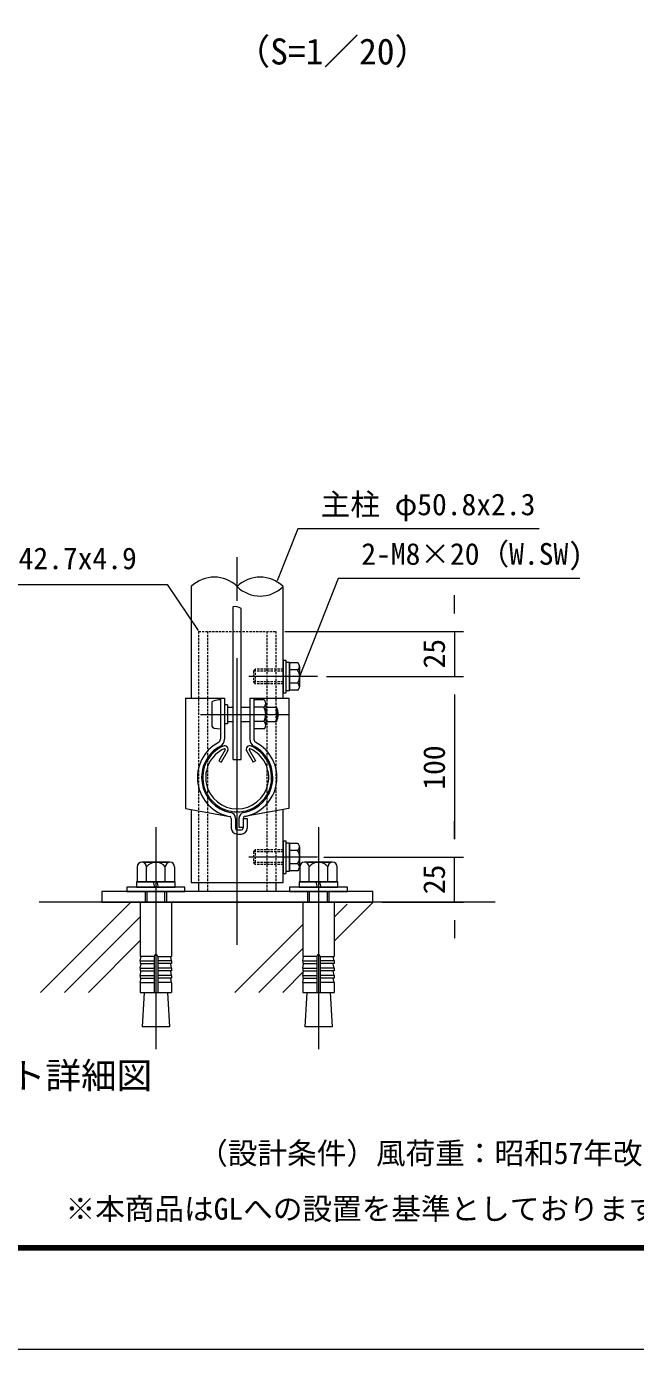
# Model space of a CAD drawing. Units: millimetres, scale not verified. Extents: x -4200 to 4200, y -2970 to 2970.
# Drawn here: x -713 to 636, y -2970 to -39 of the extents above; entities that cross this region are included whole.
import ezdxf
from ezdxf.enums import TextEntityAlignment as Align

# ---------------------------------------------------------------- set-up
doc = ezdxf.new("R2010")
doc.units = ezdxf.units.MM
doc.header["$LTSCALE"] = 20
doc.linetypes.add('USER1', pattern=[50.8, 31.75, -6.35, 6.35, -6.35])
doc.linetypes.add('USER2', pattern=[0.375, 0.25, -0.125])
for name, color, linetype, lineweight in [('0-0_D-BMK', 2, 'USER1', 13), ('0-1_D-STR1', 1, 'Continuous', 18), ('0-2_D-STR-DIM', 7, 'Continuous', 9), ('0-5_D-STR3', 3, 'Continuous', 13), ('0-7_D-STR-TXT', 7, 'Continuous', 9), ('0-8_D-TTL', 7, 'Continuous', 9), ('0-9_D-BGD', 7, 'Continuous', 9), ('0-D_D-DCR-HCH', 7, 'Continuous', 9)]:
    doc.layers.add(name, color=color, linetype=linetype, lineweight=lineweight)
doc.layers.add('0-4_D-TTL-TXT', color=7, linetype='Continuous')
doc.styles.add('ＭＳ ゴシック', font='')
doc.styles.get('ＭＳ ゴシック').set_extended_font_data('MS Gothic')

msp = doc.modelspace()

# ---------------------------------------------------------------- linework, layer by layer
at = {"layer": '0-0_D-BMK'}
for p, q in [((-246.23, -2073.14), (-246.23, -1214.06)), ((-68.75, -1478.89), (-220.52, -1478.89)), ((-327.55, -1562.69), (-132.03, -1562.69)), ((-426.23, -1812.49), (-426.23, -2304.51)), ((-66.23, -1812.49), (-66.23, -2304.51)), ((-68.75, -1879.03), (-220.52, -1879.03))]:
    msp.add_line(p, q, dxfattribs=at)
at = {"layer": '0-1_D-STR1'}
for p, q in [((-347.83, -1279.53), (-347.83, -1526.69)), ((-144.63, -1526.69), (-144.63, -1279.53)), ((-272.93, -1641.17), (-286.96, -1665.48)), ((-219.54, -1641.17), (-205.5, -1665.48)), ((-286.96, -1665.48), (-281.41, -1668.69)), ((-267.37, -1644.38), (-281.41, -1668.69)), ((-225.1, -1644.38), (-211.06, -1668.69)), ((-205.5, -1665.48), (-211.06, -1668.69)), ((-347.83, -1773.37), (-347.83, -1934.89)), ((-144.63, -1934.89), (-144.63, -1773.37)), ((-347.83, -1934.89), (-144.63, -1934.89))]:
    msp.add_line(p, q, dxfattribs=at)
for centre, radius, start, end in [((-246.23, -1702.49), 76.2, 114.32478, 65.67522), ((-246.23, -1702.49), 69.78, 114.32478, 65.67522), ((-274.32, -1640.36), 8.02, 330, 114.32478), ((-274.32, -1640.36), 1.6, 330, 114.32478), ((-218.15, -1640.36), 8.02, 65.67522, 210), ((-218.15, -1640.36), 1.6, 65.67522, 210)]:
    msp.add_arc(centre, radius, start, end, dxfattribs=at)
at = {"layer": '0-2_D-STR-DIM'}
for p, q in [((234.92, -1338.89), (234.92, -1298.89)), ((-140.83, -1378.89), (254.92, -1378.89)), ((234.92, -1378.89), (234.92, -1478.89)), ((-48.75, -1478.89), (254.92, -1478.89)), ((-48.75, -1478.89), (254.92, -1478.89)), ((234.92, -1518.89), (234.92, -1839.03)), ((234.92, -1518.89), (234.92, -1558.89)), ((234.92, -1839.03), (234.92, -1799.03)), ((-54.22, -1879.03), (254.92, -1879.03)), ((-48.75, -1879.03), (254.92, -1879.03)), ((234.92, -1978.89), (234.92, -1879.03)), ((73.77, -1978.89), (254.92, -1978.89)), ((234.92, -2018.89), (234.92, -2058.89))]:
    msp.add_line(p, q, dxfattribs=at)
for centre, radius, start, end in [((-297.03, -1330.65), 72.07, 45.18146, 134.81854), ((-195.43, -1330.65), 72.07, 45.18146, 134.81854), ((-195.43, -1228.4), 72.07, 225.18146, 314.81854), ((-252.15, -1354.67), 30.72, 60.95271, 95.76063)]:
    msp.add_arc(centre, radius, start, end, dxfattribs=at)
at = {"layer": '0-5_D-STR3'}
for p, q in [((-255.23, -1662.69), (-255.23, -1324.1)), ((-237.23, -1662.69), (-237.23, -1327.81)), ((-144.63, -1442.89), (-138.23, -1442.89)), ((-138.23, -1442.89), (-138.23, -1514.89)), ((-112.55, -1448.89), (-130.23, -1448.89)), ((-130.23, -1448.89), (-130.23, -1508.89)), ((-112.55, -1463.86), (-130.23, -1463.86)), ((-108.23, -1456.37), (-108.23, -1501.41)), ((-112.55, -1493.92), (-130.23, -1493.92)), ((-112.55, -1508.89), (-130.23, -1508.89)), ((-360.43, -1526.69), (-360.43, -1771.04)), ((-360.43, -1526.69), (-274.23, -1526.69)), ((-302.63, -1536.69), (-302.63, -1588.69)), ((-283.43, -1526.69), (-283.43, -1618)), ((-274.23, -1526.69), (-274.23, -1618)), ((-267.43, -1541.42), (-274.23, -1541.42)), ((-267.43, -1541.42), (-267.43, -1583.96)), ((-267.43, -1546.69), (-255.23, -1546.69)), ((-237.23, -1546.69), (-218.23, -1546.69)), ((-218.23, -1526.69), (-218.23, -1618)), ((-218.23, -1526.69), (-132.03, -1526.69)), ((-209.03, -1526.69), (-209.03, -1618)), ((-187.03, -1530.29), (-209.03, -1530.29)), ((-187.03, -1546.49), (-209.03, -1546.49)), ((-183.03, -1539.03), (-183.03, -1586.84)), ((-183.03, -1546.69), (-159.43, -1546.69)), ((-159.43, -1546.69), (-159.43, -1578.69)), ((-132.03, -1526.69), (-132.03, -1771.04)), ((-267.43, -1578.69), (-255.23, -1578.69)), ((-237.23, -1578.69), (-218.23, -1578.69)), ((-187.03, -1578.89), (-209.03, -1578.89)), ((-183.03, -1578.69), (-159.43, -1578.69)), ((-267.43, -1583.96), (-274.23, -1583.96)), ((-187.03, -1595.09), (-209.03, -1595.09)), ((-255.23, -1662.69), (-237.23, -1662.69)), ((-360.43, -1771.04), (-262.68, -1789.14)), ((-132.03, -1771.04), (-229.78, -1789.14)), ((-259.43, -1793.07), (-259.43, -1814.69)), ((-250.23, -1793.07), (-250.23, -1814.69)), ((-242.23, -1793.07), (-242.23, -1812.69)), ((-242.23, -1812.69), (-233.03, -1812.69)), ((-233.03, -1793.07), (-233.03, -1814.69)), ((-233.03, -1793.07), (-223.83, -1793.07)), ((-223.83, -1793.07), (-223.83, -1814.69)), ((-246.23, -1818.69), (-237.03, -1818.69)), ((-246.23, -1827.89), (-237.03, -1827.89)), ((-144.63, -1843.03), (-138.23, -1843.03)), ((-138.23, -1843.03), (-138.23, -1915.03)), ((-112.55, -1849.03), (-130.23, -1849.03)), ((-130.23, -1849.03), (-130.23, -1909.03)), ((-112.55, -1864), (-130.23, -1864)), ((-108.23, -1856.51), (-108.23, -1901.55)), ((-112.55, -1894.06), (-130.23, -1894.06)), ((-112.55, -1909.03), (-130.23, -1909.03)), ((-331.63, -1934.89), (-331.63, -1954.89)), ((-160.83, -1934.89), (-160.83, -1954.89)), ((-460.83, -1978.89), (-391.63, -1978.89)), ((-100.83, -1978.89), (-31.63, -1978.89))]:
    msp.add_line(p, q, dxfattribs=at)
at = {"layer": '0-5_D-STR3', "linetype": 'USER2'}
for p, q in [((-331.63, -1378.89), (-331.63, -1934.89)), ((-331.63, -1378.89), (-160.83, -1378.89)), ((-312.03, -1378.89), (-312.03, -1954.89)), ((-180.43, -1378.89), (-180.43, -1954.89)), ((-160.83, -1378.89), (-160.83, -1934.89)), ((-206.23, -1462.89), (-210.23, -1466.89)), ((-144.63, -1462.89), (-206.23, -1462.89)), ((-144.63, -1466.89), (-210.23, -1466.89)), ((-210.23, -1466.89), (-210.23, -1490.89)), ((-144.63, -1490.89), (-210.23, -1490.89)), ((-144.63, -1494.89), (-206.23, -1494.89)), ((-206.23, -1863.03), (-210.23, -1867.03)), ((-144.63, -1867.03), (-210.23, -1867.03)), ((-210.23, -1867.03), (-210.23, -1891.03)), ((-144.63, -1863.03), (-206.23, -1863.03)), ((-144.63, -1891.03), (-210.23, -1891.03)), ((-144.63, -1895.03), (-206.23, -1895.03))]:
    msp.add_line(p, q, dxfattribs=at)
at = {"layer": '0-5_D-STR3', "lineweight": 18}
for p, q in [((-467.8, -1900.49), (-467.8, -1933.69)), ((-395.06, -1890.49), (-457.41, -1890.49)), ((-450.23, -1890.49), (-402.23, -1890.49)), ((-447.02, -1933.69), (-447.02, -1900.49)), ((-405.45, -1933.69), (-405.45, -1900.49)), ((-384.66, -1933.69), (-384.66, -1900.49)), ((-107.8, -1900.49), (-107.8, -1933.69)), ((-35.06, -1890.49), (-97.41, -1890.49)), ((-90.23, -1890.49), (-42.23, -1890.49)), ((-87.02, -1933.69), (-87.02, -1900.49)), ((-45.45, -1933.69), (-45.45, -1900.49)), ((-24.66, -1933.69), (-24.66, -1900.49)), ((-383.23, -1933.69), (-469.23, -1933.69)), ((-469.23, -1933.69), (-469.23, -1945.69)), ((-467.8, -1933.69), (-384.66, -1933.69)), ((-432.23, -1933.69), (-429.02, -1945.69)), ((-420.23, -1945.69), (-423.45, -1933.69)), ((-383.23, -1945.69), (-383.23, -1933.69)), ((-23.23, -1933.69), (-109.23, -1933.69)), ((-109.23, -1933.69), (-109.23, -1945.69)), ((-107.8, -1933.69), (-24.66, -1933.69)), ((-72.23, -1933.69), (-69.02, -1945.69)), ((-60.23, -1945.69), (-63.45, -1933.69)), ((-23.23, -1945.69), (-23.23, -1933.69)), ((-490.23, -1945.69), (-490.23, -1954.89)), ((-362.23, -1945.69), (-490.23, -1945.69)), ((-490.23, -1954.89), (-362.23, -1954.89)), ((-469.23, -1945.69), (-383.23, -1945.69)), ((-450.22, -1954.89), (-450.22, -1978.89)), ((-445.9, -1978.89), (-445.9, -1954.89)), ((-406.54, -1978.89), (-406.54, -1954.89)), ((-402.22, -1978.89), (-402.22, -1954.89)), ((-362.23, -1954.89), (-362.23, -1945.69)), ((-130.23, -1945.69), (-130.23, -1954.89)), ((-2.23, -1945.69), (-130.23, -1945.69)), ((-130.23, -1954.89), (-2.23, -1954.89)), ((-109.23, -1945.69), (-23.23, -1945.69)), ((-90.22, -1954.89), (-90.22, -1978.89)), ((-85.9, -1978.89), (-85.9, -1954.89)), ((-46.54, -1978.89), (-46.54, -1954.89)), ((-42.22, -1978.89), (-42.22, -1954.89)), ((-2.23, -1954.89), (-2.23, -1945.69)), ((-460.83, -1978.89), (-460.83, -2099.04)), ((-391.63, -1978.89), (-391.63, -2099.04)), ((-100.83, -1978.89), (-100.83, -2099.04)), ((-31.63, -1978.89), (-31.63, -2099.04)), ((-430.23, -2099.04), (-460.83, -2099.04)), ((-460.83, -2109.04), (-459.1, -2099.19)), ((-460.83, -2109.04), (-430.23, -2109.04)), ((-460.83, -2109.04), (-460.83, -2115.04)), ((-430.23, -2099.04), (-430.23, -2178.89)), ((-422.23, -2099.04), (-391.63, -2099.04)), ((-422.23, -2099.04), (-422.23, -2178.89)), ((-391.63, -2109.04), (-422.23, -2109.04)), ((-391.63, -2109.04), (-393.37, -2099.19)), ((-391.63, -2109.04), (-391.63, -2115.04)), ((-70.23, -2099.04), (-100.83, -2099.04)), ((-100.83, -2109.04), (-99.1, -2099.19)), ((-100.83, -2109.04), (-70.23, -2109.04)), ((-100.83, -2109.04), (-100.83, -2115.04)), ((-70.23, -2099.04), (-70.23, -2178.89)), ((-62.23, -2099.04), (-31.63, -2099.04)), ((-62.23, -2099.04), (-62.23, -2178.89)), ((-31.63, -2109.04), (-62.23, -2109.04)), ((-31.63, -2109.04), (-33.37, -2099.19)), ((-31.63, -2109.04), (-31.63, -2115.04)), ((-460.83, -2115.04), (-430.23, -2115.04)), ((-460.83, -2125.04), (-459.1, -2115.19)), ((-460.83, -2125.04), (-430.23, -2125.04)), ((-460.83, -2125.04), (-460.83, -2131.04)), ((-460.83, -2131.04), (-430.23, -2131.04)), ((-460.83, -2141.04), (-459.1, -2131.19)), ((-391.63, -2115.04), (-422.23, -2115.04)), ((-391.63, -2125.04), (-422.23, -2125.04)), ((-391.63, -2131.04), (-422.23, -2131.04)), ((-391.63, -2125.04), (-393.37, -2115.19)), ((-391.63, -2141.04), (-393.37, -2131.19)), ((-391.63, -2125.04), (-391.63, -2131.04)), ((-100.83, -2115.04), (-70.23, -2115.04)), ((-100.83, -2125.04), (-99.1, -2115.19)), ((-100.83, -2125.04), (-70.23, -2125.04)), ((-100.83, -2125.04), (-100.83, -2131.04)), ((-100.83, -2131.04), (-70.23, -2131.04)), ((-100.83, -2141.04), (-99.1, -2131.19)), ((-31.63, -2115.04), (-62.23, -2115.04)), ((-31.63, -2125.04), (-62.23, -2125.04)), ((-31.63, -2131.04), (-62.23, -2131.04)), ((-31.63, -2125.04), (-33.37, -2115.19)), ((-31.63, -2141.04), (-33.37, -2131.19)), ((-31.63, -2125.04), (-31.63, -2131.04)), ((-460.83, -2141.04), (-430.23, -2141.04)), ((-460.83, -2141.04), (-460.83, -2147.04)), ((-460.83, -2156.89), (-459.1, -2147.04)), ((-460.83, -2147.04), (-430.23, -2147.04)), ((-460.83, -2156.89), (-430.23, -2156.89)), ((-460.83, -2156.89), (-460.83, -2178.89)), ((-391.63, -2141.04), (-422.23, -2141.04)), ((-391.63, -2147.04), (-422.23, -2147.04)), ((-391.63, -2156.89), (-422.23, -2156.89)), ((-391.63, -2156.89), (-393.37, -2147.04)), ((-391.63, -2141.04), (-391.63, -2147.04)), ((-391.63, -2156.89), (-391.63, -2178.89)), ((-100.83, -2141.04), (-70.23, -2141.04)), ((-100.83, -2141.04), (-100.83, -2147.04)), ((-100.83, -2156.89), (-99.1, -2147.04)), ((-100.83, -2147.04), (-70.23, -2147.04)), ((-100.83, -2156.89), (-70.23, -2156.89)), ((-100.83, -2156.89), (-100.83, -2178.89)), ((-31.63, -2141.04), (-62.23, -2141.04)), ((-31.63, -2147.04), (-62.23, -2147.04)), ((-31.63, -2156.89), (-62.23, -2156.89)), ((-31.63, -2156.89), (-33.37, -2147.04)), ((-31.63, -2141.04), (-31.63, -2147.04)), ((-31.63, -2156.89), (-31.63, -2178.89)), ((-460.83, -2178.89), (-391.63, -2178.89)), ((-452.21, -2178.89), (-456.55, -2255.29)), ((-400.26, -2178.89), (-395.92, -2255.29)), ((-100.83, -2178.89), (-31.63, -2178.89)), ((-92.21, -2178.89), (-96.55, -2255.29)), ((-40.26, -2178.89), (-35.92, -2255.29)), ((-395.92, -2255.29), (-456.55, -2255.29)), ((-35.92, -2255.29), (-96.55, -2255.29))]:
    msp.add_line(p, q, dxfattribs=at)
at = {"layer": '0-5_D-STR3', "linetype": 'USER2'}
for points in [[(-206.23, -1462.89), (-206.23, -1494.89), (-210.23, -1490.89)], [(-206.23, -1863.03), (-206.23, -1895.03), (-210.23, -1891.03)]]:
    msp.add_lwpolyline(points, dxfattribs=at)
at = {"layer": '0-5_D-STR3'}
for points in [[(-144.63, -1442.89), (-144.63, -1514.89), (-138.23, -1514.89)], [(-144.63, -1843.03), (-144.63, -1915.03), (-138.23, -1915.03)]]:
    msp.add_lwpolyline(points, dxfattribs=at)
for points in [[(-130.23, -1448.09), (-138.23, -1448.09), (-138.23, -1509.69), (-130.23, -1509.69)], [(-130.23, -1848.23), (-138.23, -1848.23), (-138.23, -1909.83), (-130.23, -1909.83)], [(-546.23, -1978.89), (53.77, -1978.89), (53.77, -1954.89), (-546.23, -1954.89)]]:
    msp.add_lwpolyline(points, close=True, dxfattribs=at)
for centre, radius, start, end in [((-136.55, -1478.89), 28.32, 327.93138, 32.06862), ((-116.87, -1456.37), 8.64, 300, 60), ((-116.87, -1501.41), 8.64, 300, 60), ((-193.18, -1538.39), 10.17, 307.21089, 52.78911), ((-217.84, -1562.69), 34.8, 332.26063, 27.73937), ((-189.43, -1562.69), 34, 331.92751, 28.07249), ((-193.23, -1586.99), 10.2, 307.42505, 52.57495), ((-246.23, -1702.69), 88, 118.0884, 259.22478), ((-246.23, -1702.69), 78.8, 118.0884, 259.22478), ((-291.43, -1618), 8, 298.0884, 0), ((-291.43, -1618), 17.2, 298.0884, 0), ((-246.23, -1702.69), 78.8, 280.77522, 61.9116), ((-246.23, -1702.69), 88, 280.77522, 61.9116), ((-201.03, -1618), 17.2, 180, 241.9116), ((-201.03, -1618), 8, 180, 241.9116), ((-263.43, -1793.07), 13.2, 0, 79.22478), ((-229.03, -1793.07), 13.2, 100.77522, 180), ((-263.43, -1793.07), 4, 0, 79.22478), ((-246.23, -1814.69), 13.2, 180, 270), ((-246.23, -1814.69), 4, 180, 270), ((-237.03, -1814.69), 13.2, 270, 0), ((-237.03, -1814.69), 4, 270, 0), ((-229.03, -1793.07), 4, 100.77522, 180), ((-136.55, -1879.03), 28.32, 327.93138, 32.06862), ((-116.87, -1856.51), 8.64, 300, 60), ((-116.87, -1901.55), 8.64, 300, 60)]:
    msp.add_arc(centre, radius, start, end, dxfattribs=at)
at = {"layer": '0-5_D-STR3', "lineweight": 18}
for centre, radius, start, end in [((-457.41, -1900.89), 10.4, 2.20423, 177.79577), ((-426.23, -1917.09), 26.6, 38.61324, 141.38676), ((-395.06, -1900.89), 10.4, 2.20423, 177.79577), ((-97.41, -1900.89), 10.4, 2.20423, 177.79577), ((-66.23, -1917.09), 26.6, 38.61324, 141.38676), ((-35.06, -1900.89), 10.4, 2.20423, 177.79577), ((-426.23, -2099.04), 4, 0, 180), ((-66.23, -2099.04), 4, 0, 180)]:
    msp.add_arc(centre, radius, start, end, dxfattribs=at)
at = {"layer": '0-5_D-STR3'}
for centre, start_param, end_param in [((-283.43, -1536.69), 1.5707963, 3.1415927), ((-283.43, -1588.69), 3.1415927, 4.712389)]:
    msp.add_ellipse(centre, major_axis=(19.2, 0), ratio=0.3125, start_param=start_param, end_param=end_param, dxfattribs=at)
at = {"layer": '0-7_D-STR-TXT'}
for points in [[(422.52, -1152.02), (-112.16, -1152.02), (-157.65, -1266.97)], [(-777.62, -1275.29), (-400.91, -1275.29), (-332.74, -1377.23)], [(512.38, -1261.74), (-22.3, -1261.74), (-107.5, -1477.03)]]:
    msp.add_lwpolyline(points, dxfattribs=at)
at = {"layer": '0-8_D-TTL', "color": 2, "lineweight": 18}
msp.add_lwpolyline([(-4200, 2970), (4200, 2970), (4200, -2970), (-4200, -2970)], close=True, dxfattribs=at)
at = {"layer": '0-8_D-TTL'}
for points in [[(-3930, 2750), (3930, 2750), (3930, -2750), (-3930, -2750)], [(-3927.5, 2747.5), (3927.5, 2747.5), (3927.5, -2747.5), (-3927.5, -2747.5)], [(-3925, 2745), (3925, 2745), (3925, -2745), (-3925, -2745)], [(-3922.5, 2742.5), (3922.5, 2742.5), (3922.5, -2742.5), (-3922.5, -2742.5)], [(-3920, 2740), (3920, 2740), (3920, -2740), (-3920, -2740)]]:
    msp.add_lwpolyline(points, close=True, dxfattribs=at)
at = {"layer": '0-9_D-BGD'}
msp.add_line((325.23, -1978.89), (-684.69, -1978.89), dxfattribs=at)
at = {"layer": '0-D_D-DCR-HCH'}
for p, q in [((-681.83, -2178.89), (-481.83, -1978.89)), ((-31.64, -2065.1), (54.57, -1978.89)), ((-31.64, -2012.07), (-2.54, -1982.97)), ((-628.8, -2178.89), (-460.86, -2010.95)), ((-251.5, -2178.89), (-100.84, -2028.24)), ((-575.76, -2178.89), (-460.86, -2063.98)), ((-198.46, -2178.89), (-100.84, -2081.27)), ((-145.43, -2178.89), (-97.58, -2131.04))]:
    msp.add_line(p, q, dxfattribs=at)

# ---------------------------------------------------------------- texts
at = {"layer": '0-2_D-STR-DIM', "style": 'ＭＳ ゴシック'}
for s, p in [('25', (228.17, -1460.99)), ('100', (228.17, -1729.61)), ('25', (228.17, -1961.06))]:
    msp.add_text(s, height=48.09, rotation=90, dxfattribs=at).set_placement(p, align=Align.BOTTOM_LEFT)
at = {"layer": '0-4_D-TTL-TXT', "style": 'ＭＳ ゴシック'}
for s, p in [('（S=1／20）', (-251.89, -140.21)), ('後付ベースプレート詳細図', (-1379.93, -2409.01))]:
    msp.add_text(s, height=57.77, dxfattribs=at).set_placement(p, align=Align.BOTTOM_LEFT)
at = {"layer": '0-7_D-STR-TXT', "style": 'ＭＳ ゴシック'}
for s, p in [('主柱 φ50.8x2.3', (-61.24, -1136.01)), ('φ42.7x4.9', (-779.95, -1255.46)), ('2-M8×20（W.SW)', (28.63, -1245.73)), ('（設計条件）風荷重：昭和57年改正 建築基準法・同施行令に基づく風圧力に準拠。', (-332.45, -2573.6)), ('※本商品はGLへの設置を基準としております。他の条件でご使用の際は別途ご相談ください。', (-626.31, -2696.77))]:
    msp.add_text(s, height=48.09, dxfattribs=at).set_placement(p, align=Align.BOTTOM_LEFT)

doc.saveas('drawing.dxf')
